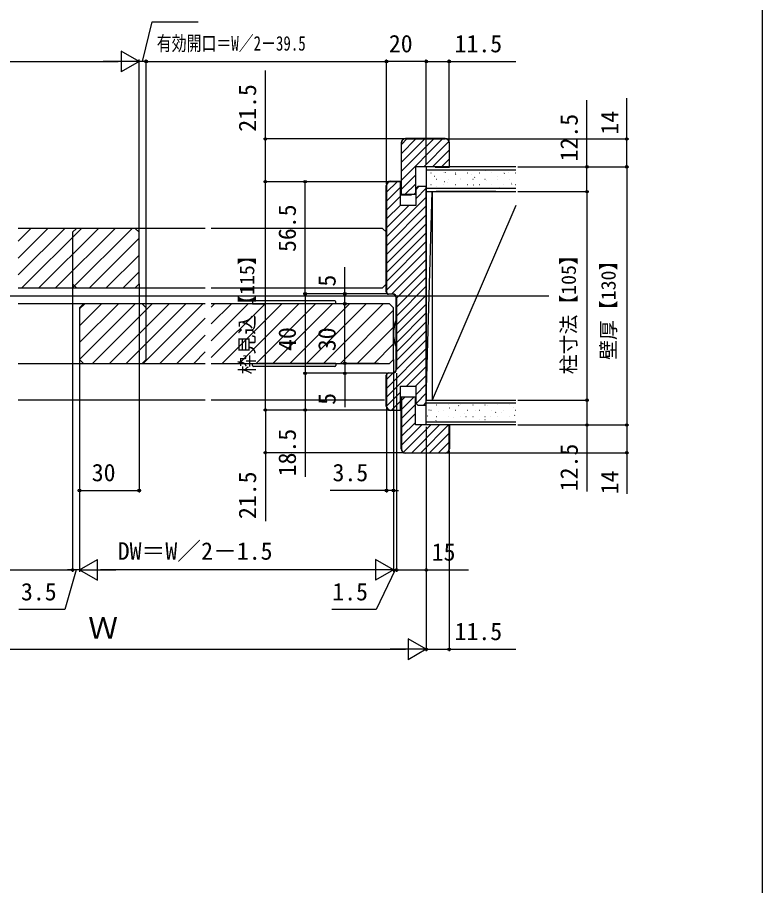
# Model space of a CAD drawing. Units: millimetres, scale not verified. Extents: x -525 to 525, y -783 to 779.
# Drawn here: x 150 to 525, y -11.4 to 425.9 of the extents above; entities that cross this region are included whole.
import ezdxf
from ezdxf.enums import TextEntityAlignment as Align

# ---------------------------------------------------------------- set-up
doc = ezdxf.new("R2010")
doc.units = ezdxf.units.MM
doc.header["$LTSCALE"] = 4
for name, color, linetype in [('0-5_YKK_12', 2, 'Continuous'), ('0-6_YKK_13', 4, 'Continuous'), ('0-8_YKK_D', 6, 'Continuous'), ('0-9_YKK_ZWAK', 7, 'Continuous'), ('0-A_YSS_K', 3, 'Continuous'), ('0-B_YSS_KE', 3, 'Continuous')]:
    doc.layers.add(name, color=color, linetype=linetype)
doc.styles.add('ＭＳ ゴシック', font='')
doc.styles.get('ＭＳ ゴシック').set_extended_font_data('MS Gothic')

msp = doc.modelspace()

# ---------------------------------------------------------------- linework, layer by layer
at = {"layer": '0-5_YKK_12'}
for p, q in [((209.274, 319.629), (150.31, 319.629)), ((150.31, 313.115), (156.824, 319.629)), ((150.31, 304.63), (165.309, 319.629)), ((150.31, 296.145), (173.794, 319.629)), ((152.279, 289.629), (182.279, 319.629)), ((160.765, 289.629), (190.765, 319.629)), ((169.25, 289.629), (199.25, 319.629)), ((177.735, 289.629), (207.735, 319.629)), ((244.524, 319.629), (179.774, 319.629)), ((333.774, 319.629), (247.524, 319.629)), ((186.221, 289.629), (211.274, 314.682)), ((194.706, 289.629), (211.274, 306.197)), ((203.191, 289.629), (211.274, 297.712)), ((150.31, 289.629), (209.274, 289.629)), ((247.524, 289.629), (333.774, 289.629)), ((-37.071, 285.629), (417.395, 285.629)), ((212.774, 281.629), (150.31, 281.629)), ((181.274, 279.036), (183.867, 281.629)), ((181.274, 270.55), (192.353, 281.629)), ((181.274, 262.065), (200.838, 281.629)), ((181.299, 253.604), (209.323, 281.629)), ((244.524, 281.629), (183.274, 281.629)), ((187.808, 251.629), (217.808, 281.629)), ((196.294, 251.629), (226.294, 281.629)), ((204.779, 251.629), (234.779, 281.629)), ((213.264, 251.629), (243.264, 281.629)), ((337.274, 281.629), (247.524, 281.629)), ((247.524, 279.983), (249.17, 281.629)), ((247.524, 271.497), (257.656, 281.629)), ((247.524, 263.012), (266.141, 281.629)), ((247.524, 254.527), (274.626, 281.629)), ((253.111, 251.629), (283.111, 281.629)), ((261.597, 251.629), (291.597, 281.629)), ((270.082, 251.629), (300.082, 281.629)), ((278.567, 251.629), (308.567, 281.629)), ((287.053, 251.629), (317.053, 281.629)), ((295.538, 251.629), (325.538, 281.629)), ((304.023, 251.629), (334.023, 281.629)), ((312.508, 251.629), (339.274, 278.395)), ((221.749, 251.629), (244.524, 274.404)), ((320.994, 251.629), (339.274, 269.909)), ((230.235, 251.629), (244.524, 265.918)), ((329.479, 251.629), (339.274, 261.424)), ((238.72, 251.629), (244.524, 257.433)), ((150.31, 251.629), (212.774, 251.629)), ((247.524, 251.629), (337.274, 251.629)), ((244.524, 233.129), (150.31, 233.129)), ((334.774, 233.129), (247.524, 233.129))]:
    msp.add_line(p, q, dxfattribs=at)
for points in [[(179.774, 319.629), (177.774, 317.629), (177.774, 291.629), (179.774, 289.629), (244.524, 289.629)], [(209.274, 289.629), (211.274, 291.629), (211.274, 317.629), (209.274, 319.629)], [(333.774, 289.629), (335.774, 291.629), (335.774, 317.629), (333.774, 319.629)], [(183.274, 281.629), (181.274, 279.629), (181.274, 253.629), (183.274, 251.629), (244.524, 251.629)], [(212.774, 251.629), (214.774, 253.629), (214.774, 279.629), (212.774, 281.629)], [(337.274, 251.629), (339.274, 253.629), (339.274, 279.629), (337.274, 281.629)]]:
    msp.add_lwpolyline(points, dxfattribs=at)
at = {"layer": '0-6_YKK_13'}
for p, q in [((268.337, 282.659), (268.274, 281.629)), ((268.274, 281.629), (271.524, 281.629)), ((309.712, 283.129), (268.836, 283.129)), ((269.272, 281.629), (271.524, 281.629)), ((269.272, 281.629), (274.524, 281.629)), ((310.274, 281.629), (271.524, 281.629)), ((309.276, 281.629), (274.524, 281.629)), ((309.276, 281.629), (274.524, 281.629)), ((310.274, 281.629), (310.211, 282.659)), ((340.574, 273.089), (340.494, 273.089)), ((340.494, 260.289), (340.574, 260.289)), ((268.337, 250.598), (268.274, 251.629)), ((268.274, 251.629), (271.524, 251.629)), ((309.712, 250.129), (268.836, 250.129)), ((269.272, 251.629), (271.524, 251.629)), ((269.272, 251.629), (274.524, 251.629)), ((310.274, 251.629), (271.524, 251.629)), ((309.276, 251.629), (274.524, 251.629)), ((309.276, 251.629), (274.524, 251.629)), ((310.274, 251.629), (310.211, 250.598))]:
    msp.add_line(p, q, dxfattribs=at)
for centre, radius, start, end in [((268.836, 282.629), 0.5, 90, 176.5), ((309.712, 282.629), 0.5, 3.5, 90), ((360.254, 266.689), 20.98, 162.8442, 197.1558), ((340.494, 272.789), 0.3, 90, 162.8442), ((340.494, 260.589), 0.3, 197.1558, 270), ((268.836, 250.629), 0.5, 183.5, 270), ((309.712, 250.629), 0.5, 270, 356.5)]:
    msp.add_arc(centre, radius, start, end, dxfattribs=at)
at = {"layer": '0-8_YKK_D'}
for p, q in [((211.274, 403.629), (202.181, 408.879)), ((202.181, 408.879), (202.181, 398.379)), ((63.774, 403.629), (200.774, 403.629)), ((211.274, 403.629), (193.088, 403.629)), ((211.274, 403.629), (202.181, 398.379)), ((211.274, 403.629), (208.724, 403.629)), ((211.274, 381.629), (211.274, 404.629)), ((211.274, 317.629), (211.274, 404.629)), ((214.774, 403.629), (211.274, 403.629)), ((214.774, 403.629), (211.274, 403.629)), ((214.774, 381.629), (214.774, 404.629)), ((214.774, 279.629), (214.774, 404.629)), ((214.774, 403.629), (217.324, 403.629)), ((214.774, 403.629), (335.774, 403.629)), ((335.774, 342.129), (335.774, 404.629)), ((335.774, 342.129), (335.774, 404.629)), ((355.774, 403.629), (335.774, 403.629)), ((355.774, 351.628), (355.774, 404.629)), ((355.774, 351.629), (355.774, 404.629)), ((367.274, 363.628), (367.274, 404.629)), ((344.274, 364.628), (273.774, 364.628)), ((366.274, 364.628), (457.606, 364.628)), ((401.774, 350.629), (457.606, 350.629)), ((401.774, 350.629), (457.606, 350.629)), ((401.774, 350.629), (437.606, 350.629)), ((456.606, 350.629), (456.606, 220.629)), ((336.774, 343.129), (273.774, 343.129)), ((336.686, 343.127), (273.774, 343.127)), ((274.774, 228.129), (274.774, 343.127)), ((336.774, 343.129), (293.774, 343.129)), ((294.774, 286.629), (294.774, 343.129)), ((401.774, 338.129), (437.606, 338.129)), ((435.774, 338.129), (437.606, 338.129)), ((436.606, 338.129), (436.606, 233.129)), ((177.774, 291.629), (177.774, 146.629)), ((177.774, 291.629), (177.774, 146.629)), ((211.274, 291.629), (211.274, 186.629)), ((335.774, 286.629), (293.774, 286.629)), ((335.774, 286.629), (293.774, 286.629)), ((294.774, 286.629), (294.774, 246.629)), ((335.774, 286.629), (313.774, 286.629)), ((331.774, 281.629), (313.774, 281.629)), ((331.774, 281.629), (313.774, 281.629)), ((314.774, 251.629), (314.774, 281.629)), ((181.274, 253.629), (181.274, 186.629)), ((181.274, 253.629), (181.274, 146.629)), ((181.274, 253.629), (181.274, 146.629)), ((339.274, 253.629), (339.274, 146.629)), ((331.774, 251.629), (313.774, 251.629)), ((331.774, 251.629), (313.774, 251.629)), ((335.774, 246.629), (293.774, 246.629)), ((335.774, 246.629), (293.774, 246.629)), ((335.774, 246.629), (313.774, 246.629)), ((340.774, 246.629), (340.774, 146.629)), ((401.774, 233.129), (437.606, 233.129)), ((401.774, 233.129), (437.606, 233.129)), ((336.774, 228.129), (273.774, 228.129)), ((336.774, 228.129), (273.774, 228.129)), ((336.774, 228.129), (293.774, 228.129)), ((335.774, 229.129), (335.774, 186.629)), ((355.774, 219.63), (355.774, 106.629)), ((355.774, 219.63), (355.774, 106.629)), ((355.774, 219.629), (355.774, 146.629)), ((401.774, 220.629), (437.606, 220.629)), ((422.145, 220.629), (457.606, 220.629)), ((422.145, 220.629), (457.606, 220.629)), ((344.274, 206.63), (273.774, 206.63)), ((366.274, 206.63), (457.606, 206.63)), ((367.274, 207.63), (367.274, 106.629)), ((339.274, 189.629), (339.274, 186.629)), ((339.274, 189.629), (339.274, 146.629)), ((340.774, 189.629), (340.774, 146.629)), ((181.274, 187.629), (211.274, 187.629)), ((335.774, 187.629), (307.447, 187.629)), ((339.274, 187.629), (335.774, 187.629)), ((339.274, 187.629), (341.824, 187.629)), ((181.274, 147.629), (190.368, 152.879)), ((190.368, 142.379), (190.368, 152.879)), ((339.274, 147.629), (330.181, 152.879)), ((330.181, 152.879), (330.181, 142.379)), ((56.774, 147.629), (177.774, 147.629)), ((177.774, 147.629), (175.224, 147.629)), ((181.274, 147.629), (177.774, 147.629)), ((181.274, 147.629), (177.774, 147.629)), ((181.274, 147.629), (183.824, 147.629)), ((181.274, 147.629), (190.368, 142.379)), ((181.274, 147.629), (199.461, 147.629)), ((328.774, 147.629), (191.774, 147.629)), ((339.274, 147.629), (321.088, 147.629)), ((339.274, 147.629), (330.181, 142.379)), ((339.274, 147.629), (336.724, 147.629)), ((340.774, 147.629), (339.274, 147.629)), ((340.774, 147.629), (339.274, 147.629)), ((340.774, 147.629), (343.324, 147.629)), ((355.774, 107.629), (346.681, 112.879)), ((346.681, 112.879), (346.681, 102.379)), ((47.274, 107.629), (345.274, 107.629)), ((355.774, 107.629), (337.588, 107.629)), ((355.774, 107.629), (346.681, 102.379))]:
    msp.add_line(p, q, dxfattribs=at)
for points in [[(213.024, 403.629), (217.735, 423.629), (240.962, 423.629)], [(355.774, 403.629), (367.274, 403.629), (400.824, 403.629)], [(274.774, 343.129), (274.774, 364.628), (274.774, 399.132)], [(456.606, 350.629), (456.606, 364.628), (456.606, 385.246)], [(436.606, 338.129), (436.606, 350.629), (436.606, 384.179)], [(314.774, 281.629), (314.774, 286.629), (314.774, 300.133)], [(314.774, 251.629), (314.774, 246.629), (314.774, 229.642)], [(294.774, 246.629), (294.774, 228.129), (294.774, 194.579)], [(436.606, 233.129), (436.606, 220.629), (436.606, 187.079)], [(274.774, 228.129), (274.774, 206.63), (274.774, 172.125)], [(456.606, 220.629), (456.606, 206.63), (456.606, 186.012)], [(179.524, 147.629), (173.906, 127.629), (150.679, 127.629)], [(340.024, 147.629), (330.559, 127.629), (308.286, 127.629)], [(340.774, 147.629), (355.774, 147.629), (377.052, 147.629)], [(355.774, 107.629), (367.274, 107.629), (400.824, 107.629)]]:
    msp.add_lwpolyline(points, dxfattribs=at)
for centre in [(214.774, 403.629), (214.774, 403.629), (335.774, 403.629), (335.774, 403.629), (355.774, 403.629), (355.774, 403.629), (367.274, 403.629), (274.774, 364.628), (456.606, 364.628), (436.606, 350.629), (456.606, 350.629), (456.606, 350.629), (274.774, 343.129), (274.774, 343.127), (294.774, 343.129), (436.606, 338.129), (436.606, 338.129), (294.774, 286.629), (294.774, 286.629), (314.774, 286.629), (314.774, 281.629), (314.774, 281.629), (314.774, 251.629), (314.774, 251.629), (294.774, 246.629), (294.774, 246.629), (314.774, 246.629), (436.606, 233.129), (436.606, 233.129), (274.774, 228.129), (274.774, 228.129), (294.774, 228.129), (436.606, 220.629), (456.606, 220.629), (456.606, 220.629), (274.774, 206.63), (456.606, 206.63), (181.274, 187.629), (211.274, 187.629), (335.774, 187.629), (339.274, 187.629), (177.774, 147.629), (177.774, 147.629), (340.774, 147.629), (340.774, 147.629), (355.774, 147.629), (355.774, 107.629), (367.274, 107.629)]:
    msp.add_circle(centre, 0.637, dxfattribs=at)
at = {"layer": '0-9_YKK_ZWAK'}
msp.add_lwpolyline([(-525, -783.3), (525, -783.3), (525, 746.7)], dxfattribs=at)
at = {"layer": '0-A_YSS_K'}
for p, q in [((343.274, 361.881), (346.021, 364.628)), ((343.274, 357.391), (350.511, 364.628)), ((343.274, 352.9), (355.001, 364.628)), ((343.274, 348.41), (359.492, 364.628)), ((343.274, 343.92), (363.982, 364.628)), ((354.472, 350.628), (367.154, 363.31)), ((358.962, 350.628), (367.274, 358.94)), ((363.452, 350.628), (367.274, 354.45)), ((343.274, 339.43), (350.274, 346.43)), ((355.774, 349.129), (400.774, 349.129)), ((358.109, 347.638), (358.209, 347.638)), ((359.794, 345.857), (359.813, 345.864)), ((364.189, 347.638), (364.289, 347.638)), ((365.374, 347.833), (365.393, 347.84)), ((370.269, 347.638), (370.369, 347.638)), ((370.375, 346.722), (370.541, 346.832)), ((376.349, 347.638), (376.449, 347.638)), ((378.393, 346.761), (378.412, 346.768)), ((382.429, 347.638), (382.529, 347.638)), ((383.879, 348.704), (383.898, 348.711)), ((385.359, 348.804), (385.525, 348.914)), ((388.509, 347.638), (388.609, 347.638)), ((391.411, 345.69), (391.43, 345.696)), ((394.589, 347.638), (394.689, 347.638)), ((394.964, 347.326), (395.131, 347.436)), ((396.897, 347.632), (396.916, 347.639)), ((400.669, 347.638), (400.769, 347.638)), ((335.774, 337.831), (341.072, 343.129)), ((344.962, 336.628), (350.274, 341.94)), ((358.109, 341.658), (358.209, 341.658)), ((360.959, 344.408), (361.059, 344.408)), ((364.189, 341.658), (364.289, 341.658)), ((364.996, 343.162), (365.163, 343.272)), ((366.572, 342.575), (366.591, 342.582)), ((367.039, 344.408), (367.139, 344.408)), ((370.269, 341.658), (370.369, 341.658)), ((372.812, 344.785), (372.831, 344.792)), ((373.119, 344.408), (373.219, 344.408)), ((376.349, 341.658), (376.449, 341.658)), ((379.199, 344.408), (379.299, 344.408)), ((379.591, 341.504), (379.609, 341.51)), ((379.98, 345.244), (380.147, 345.354)), ((382.429, 341.658), (382.529, 341.658)), ((385.279, 344.408), (385.379, 344.408)), ((385.831, 343.713), (385.85, 343.72)), ((388.509, 341.658), (388.609, 341.658)), ((391.359, 344.408), (391.459, 344.408)), ((394.589, 341.658), (394.689, 341.658)), ((397.439, 344.408), (397.539, 344.408)), ((398.574, 341.879), (398.74, 341.99)), ((398.849, 342.642), (398.868, 342.648)), ((400.669, 341.658), (400.769, 341.658)), ((335.774, 333.341), (342.774, 340.341)), ((349.452, 336.628), (350.274, 337.45)), ((350.474, 339.061), (352.042, 340.629)), ((350.474, 334.57), (355.774, 339.87)), ((400.774, 339.629), (355.774, 339.629)), ((355.774, 338.129), (400.774, 338.129)), ((355.774, 338.129), (355.774, 233.129)), ((355.774, 233.129), (358.774, 338.129)), ((358.774, 338.129), (358.774, 233.129)), ((390.774, 338.129), (360.774, 338.129)), ((361.086, 340.633), (361.105, 340.639)), ((383.59, 339.797), (383.756, 339.908)), ((392.609, 340.432), (392.628, 340.439)), ((335.774, 328.851), (342.774, 335.851)), ((335.774, 315.38), (355.774, 335.38)), ((335.774, 324.361), (342.774, 331.361)), ((335.774, 319.87), (347.033, 331.129)), ((335.774, 310.89), (355.774, 330.89)), ((400.774, 331.129), (358.774, 233.129)), ((335.774, 306.4), (355.774, 326.4)), ((335.774, 301.91), (355.774, 321.91)), ((335.774, 297.42), (355.774, 317.42)), ((335.774, 292.93), (355.774, 312.93)), ((335.774, 288.44), (355.774, 308.44)), ((338.454, 286.629), (355.774, 303.949)), ((340.774, 284.459), (355.774, 299.459)), ((340.774, 279.969), (355.774, 294.969)), ((340.774, 275.479), (355.774, 290.479)), ((340.774, 270.989), (355.774, 285.989)), ((340.774, 266.499), (355.774, 281.499)), ((340.774, 262.009), (355.774, 277.009)), ((340.774, 257.519), (355.774, 272.519)), ((340.774, 253.028), (355.774, 268.028)), ((340.772, 248.536), (355.774, 263.538)), ((335.774, 239.048), (355.774, 259.048)), ((335.774, 234.558), (355.774, 254.558)), ((345.835, 240.129), (355.774, 250.068)), ((335.774, 243.538), (338.867, 246.631)), ((350.325, 240.129), (355.774, 245.578)), ((350.474, 235.788), (355.774, 241.088)), ((335.775, 230.069), (342.774, 237.068)), ((350.64, 231.463), (355.774, 236.598)), ((338.325, 228.129), (342.774, 232.578)), ((343.274, 232.881), (345.023, 234.63)), ((343.274, 228.391), (349.514, 234.63)), ((354.296, 230.629), (355.774, 232.107)), ((355.774, 233.129), (400.774, 233.129)), ((360.774, 233.129), (390.774, 233.129)), ((343.274, 223.901), (350.274, 230.901)), ((400.774, 231.629), (355.774, 231.629)), ((356.985, 228.16), (357.151, 228.271)), ((358.109, 228.038), (358.209, 228.038)), ((360.959, 230.788), (361.059, 230.788)), ((364.189, 228.038), (364.289, 228.038)), ((367.039, 230.788), (367.139, 230.788)), ((367.339, 229.209), (367.357, 229.215)), ((370.269, 228.038), (370.369, 228.038)), ((371.969, 230.242), (372.135, 230.353)), ((373.119, 230.788), (373.219, 230.788)), ((373.579, 231.419), (373.598, 231.425)), ((376.349, 228.038), (376.449, 228.038)), ((379.199, 230.788), (379.299, 230.788)), ((380.357, 228.137), (380.376, 228.144)), ((382.429, 228.038), (382.529, 228.038)), ((385.279, 230.788), (385.379, 230.788)), ((386.597, 230.347), (386.616, 230.353)), ((388.509, 228.038), (388.609, 228.038)), ((391.359, 230.788), (391.459, 230.788)), ((394.589, 228.038), (394.689, 228.038)), ((397.439, 230.788), (397.539, 230.788)), ((399.616, 229.275), (399.635, 229.282)), ((400.669, 228.038), (400.769, 228.038)), ((343.274, 219.41), (350.274, 226.41)), ((356.272, 225.29), (356.291, 225.297)), ((360.959, 224.808), (361.059, 224.808)), ((361.852, 227.266), (361.871, 227.273)), ((367.039, 224.808), (367.139, 224.808)), ((369.291, 224.218), (369.309, 224.225)), ((373.119, 224.808), (373.219, 224.808)), ((374.871, 226.194), (374.89, 226.201)), ((375.578, 224.796), (375.745, 224.906)), ((379.199, 224.808), (379.299, 224.808)), ((382.309, 223.146), (382.328, 223.153)), ((385.184, 223.318), (385.35, 223.429)), ((385.279, 224.808), (385.379, 224.808)), ((387.889, 225.122), (387.908, 225.129)), ((390.562, 226.878), (390.729, 226.989)), ((391.359, 224.808), (391.459, 224.808)), ((393.376, 227.065), (393.394, 227.072)), ((397.439, 224.808), (397.539, 224.808)), ((400.167, 225.4), (400.334, 225.511)), ((343.274, 214.92), (350.274, 221.92)), ((343.274, 210.43), (353.474, 220.63)), ((344.248, 206.913), (357.964, 220.63)), ((348.454, 206.63), (362.454, 220.63)), ((352.944, 206.63), (366.944, 220.63)), ((355.774, 222.129), (400.774, 222.129)), ((360.594, 222.714), (360.761, 222.824)), ((357.435, 206.63), (367.274, 216.47)), ((361.925, 206.63), (367.274, 211.979))]:
    msp.add_line(p, q, dxfattribs=at)
for points in [[(400.774, 350.629), (355.774, 350.629), (355.774, 338.129)], [(400.774, 220.629), (355.774, 220.629), (355.774, 233.129)]]:
    msp.add_lwpolyline(points, dxfattribs=at)
at = {"layer": '0-B_YSS_KE'}
for p, q in [((365.274, 364.828), (345.274, 364.828)), ((345.274, 364.628), (365.274, 364.628)), ((335.574, 287.629), (335.574, 341.129)), ((335.774, 341.129), (335.774, 287.629)), ((336.774, 286.629), (338.774, 286.629)), ((338.774, 286.429), (336.774, 286.429)), ((340.574, 248.629), (340.574, 284.629)), ((340.774, 284.629), (340.774, 248.629)), ((335.574, 230.129), (335.574, 245.629)), ((335.774, 245.629), (335.774, 230.129)), ((336.774, 246.829), (338.774, 246.829)), ((338.774, 246.629), (336.774, 246.629)), ((345.274, 206.63), (365.274, 206.63)), ((365.274, 206.43), (345.274, 206.43))]:
    msp.add_line(p, q, dxfattribs=at)
for points in [[(343.074, 362.628), (343.074, 336.428), (348.274, 336.428), (348.274, 336.628)], [(350.274, 336.628), (343.274, 336.628), (343.274, 362.628)], [(367.274, 362.628), (367.274, 350.628), (350.274, 350.628), (350.274, 336.628)], [(360.274, 350.628), (360.274, 350.428), (367.474, 350.428), (367.474, 362.628)], [(337.774, 343.329), (342.974, 343.329), (342.974, 336.329), (342.774, 336.329)], [(355.774, 230.629), (355.774, 340.629), (351.474, 340.629), (350.474, 339.629), (350.474, 331.129), (342.774, 331.129), (342.774, 336.129), (342.774, 343.129), (337.774, 343.129)], [(337.774, 228.129), (342.774, 228.129), (342.774, 235.129), (342.774, 240.129), (350.474, 240.129), (350.474, 231.629), (351.474, 230.629), (355.774, 230.629)], [(342.774, 234.929), (342.974, 234.929), (342.974, 227.929), (337.774, 227.929)], [(343.074, 208.63), (343.074, 234.83), (348.274, 234.83), (348.274, 234.63)], [(350.274, 234.63), (343.274, 234.63), (343.274, 208.63)], [(367.274, 208.63), (367.274, 220.63), (350.274, 220.63), (350.274, 234.63)], [(360.274, 220.63), (360.274, 220.83), (367.474, 220.83), (367.474, 208.63)]]:
    msp.add_lwpolyline(points, dxfattribs=at)
for centre, radius, start, end in [((345.274, 362.628), 2.2, 90, 180), ((345.274, 362.628), 2, 90, 180), ((365.274, 362.628), 2.2, 360, 90), ((365.274, 362.628), 2, 0, 90), ((337.774, 341.129), 2.2, 90.00001, 179.99999), ((337.774, 341.129), 2, 90.00001, 179.99999), ((336.774, 287.629), 1.2, 180.00001, 269.99999), ((336.774, 287.629), 1, 180.00001, 269.99999), ((338.774, 284.629), 2, 0.00001, 89.99999), ((338.774, 284.629), 1.8, 0.00001, 89.99999), ((336.774, 245.629), 1.2, 90.00001, 179.99999), ((336.774, 245.629), 1, 90.00001, 179.99999), ((338.774, 248.629), 2, 270.00001, 359.99999), ((338.774, 248.629), 1.8, 270.00001, 359.99999), ((337.774, 230.129), 2.2, 180.00001, 269.99999), ((337.774, 230.129), 2, 180.00001, 269.99999), ((345.274, 208.63), 2.2, 180, 270), ((345.274, 208.63), 2, 180, 270), ((365.274, 208.63), 2, 270, 0), ((365.274, 208.63), 2.2, 270, 0)]:
    msp.add_arc(centre, radius, start, end, dxfattribs=at)

# ---------------------------------------------------------------- texts
at = {"layer": '0-8_YKK_D', "style": 'ＭＳ ゴシック', "width": 0.75}
msp.add_text('有効開口＝W／2－39.5', height=7.331, dxfattribs=at).set_placement((220.131, 406.935), align=Align.BOTTOM_LEFT)
at = {"layer": '0-8_YKK_D', "style": 'ＭＳ ゴシック'}
for s, height, p in [('20', 8.798, (336.911, 405.629)), ('11.5', 8.798, (369.983, 405.629)), ('30', 8.798, (187.411, 189.629)), ('3.5', 8.798, (308.561, 189.629)), ('DW＝W／2－1.5', 8.798, (200.479, 150.106)), ('15', 8.798, (358.483, 149.629)), ('3.5', 8.798, (151.792, 129.629)), ('1.5', 8.798, (308.445, 129.629)), ('Ｗ', 11, (185.621, 109.629)), ('11.5', 8.798, (369.983, 109.629))]:
    msp.add_text(s, height=height, dxfattribs=at).set_placement(p, align=Align.BOTTOM_LEFT)
for s, height, p in [('21.5', 8.798, (272.774, 368.291)), ('12.5', 8.798, (434.606, 353.338)), ('14', 8.798, (455.106, 366.837)), ('56.5', 8.798, (292.774, 307.738)), ('枠見込【115】', 7.331, (271.411, 246.111)), ('柱寸法【105】', 7.331, (433.243, 246.168)), ('壁厚【130】', 7.331, (453.243, 253.413)), ('5', 8.798, (312.774, 290.292)), ('40', 8.798, (292.774, 257.901)), ('30', 8.798, (312.774, 257.765)), ('5', 8.798, (312.774, 230.756)), ('18.5', 8.798, (292.774, 194.738)), ('12.5', 8.798, (434.606, 187.238)), ('14', 8.798, (455.106, 185.671)), ('21.5', 8.798, (272.774, 173.239))]:
    msp.add_text(s, height=height, rotation=90, dxfattribs=at).set_placement(p, align=Align.BOTTOM_LEFT)

doc.saveas('drawing.dxf')
